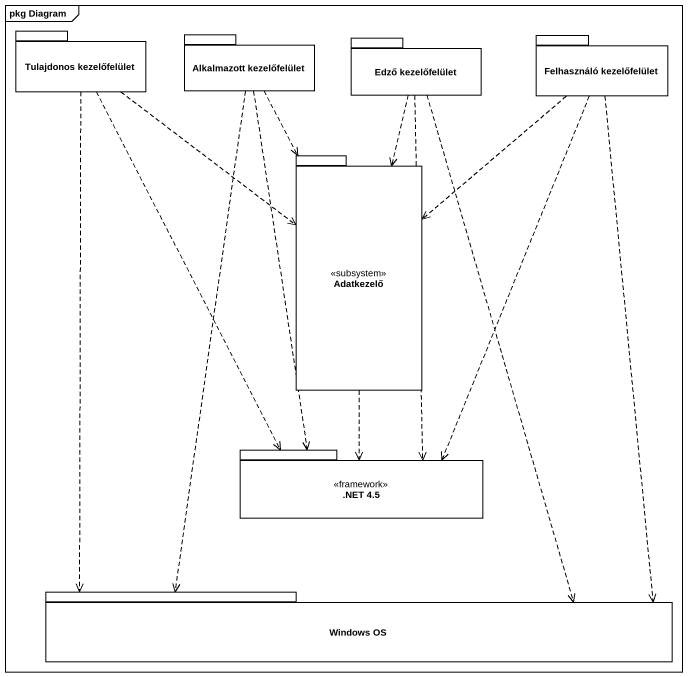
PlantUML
@startuml
mainframe pkg Diagram
package "Tulajdonos kezelőfelület" as Tulajdonos_kezelőfelület {
}
package "Alkalmazott kezelőfelület" as Alkalmazott_kezelőfelület {
}
package "Felhasználó kezelőfelület" as Felhasználó_kezelőfelület {
}
package "Edző kezelőfelület" as Edző_kezelőfelület {
}
package Adatkezelő <<subsystem>> {
}
package ".NET 4.5" as NET_4_5 <<framework>> {
}
package "Windows OS" as Windows_OS {
}
Tulajdonos_kezelőfelület ..> Adatkezelő
Tulajdonos_kezelőfelület ..> NET_4_5
Tulajdonos_kezelőfelület ..> Windows_OS
Alkalmazott_kezelőfelület ..> Adatkezelő
Alkalmazott_kezelőfelület ..> NET_4_5
Alkalmazott_kezelőfelület ..> Windows_OS
Felhasználó_kezelőfelület ..> Adatkezelő
Felhasználó_kezelőfelület ..> NET_4_5
Felhasználó_kezelőfelület ..> Windows_OS
Edző_kezelőfelület ..> Adatkezelő
Edző_kezelőfelület ..> NET_4_5
Edző_kezelőfelület ..> Windows_OS
Adatkezelő ..> NET_4_5
@enduml
